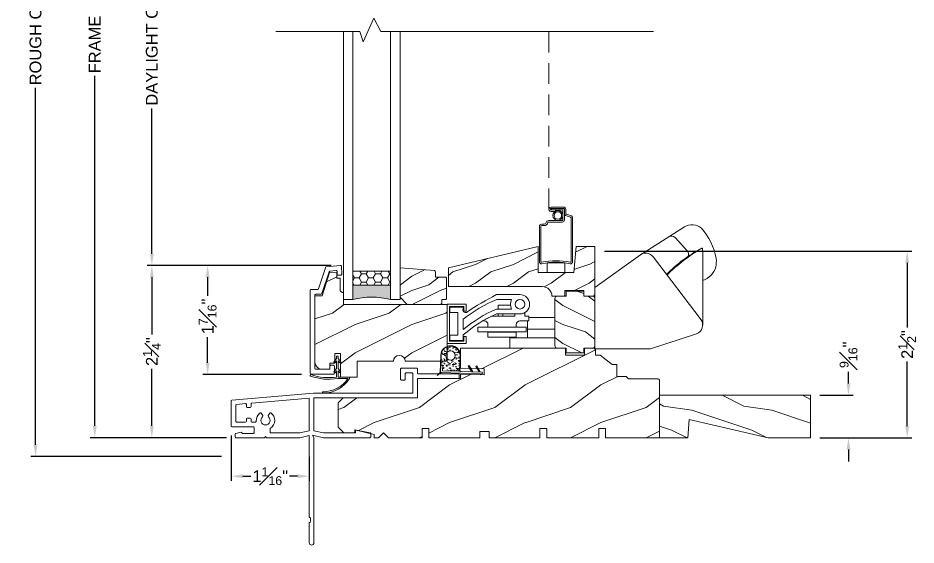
# Model space of a CAD drawing. Extents: x 74.3 to 86.2, y 8.2 to 22.
# Drawn here: x 74.29 to 86.17, y 8.18 to 15.15 of the extents above; entities that cross this region are included whole.
import ezdxf

# ---------------------------------------------------------------- set-up
doc = ezdxf.new("R2010")
doc.units = 0
doc.header["$MEASUREMENT"] = 0
doc.linetypes.add('DASHED', pattern=[0.4144736842105268, 0.2763157894736845, -0.1381578947368423])
doc.layers.get('0').update_dxf_attribs({"linetype": 'CONTINUOUS'})
doc.layers.get('DEFPOINTS').update_dxf_attribs({"linetype": 'CONTINUOUS'})
doc.layers.add('DIM', color=7, linetype='CONTINUOUS', lineweight=13)
doc.layers.add('PRODUCTS', color=7, linetype='CONTINUOUS', lineweight=13)
doc.styles.get("Standard").update_dxf_attribs({"font": 'arial.ttf'})
doc.dimstyles.get("Standard").update_dxf_attribs({"dimscale": 0, "dimtxt": 0.156, "dimasz": 0.156, "dimexe": 0.063, "dimexo": 0.125, "dimgap": 0.05, "dimtad": 0, "dimdec": 4, "dimzin": 0, "dimdsep": 46, "dimlunit": 4, "dimtxsty": 'Standard', "dimcen": 0.09, "dimclrd": 256, "dimclre": 256, "dimclrt": 256, "dimadec": 0, "dimazin": 0, "dimtfac": 0.75, "dimtdec": 4, "dimtix": 1, "dimtofl": 0, "dimtmove": 0, "dimatfit": 1, "dimfxl": 1, "dimfrac": 1, "dimtolj": 1, "dimtzin": 5, "dimarcsym": 0})

# ---------------------------------------------------------------- blocks, each defined once
blk = doc.blocks.new('*D13')
at = {"layer": 'DEFPOINTS', "color": 0, "ltscale": 2, "transparency": 16777216}
for p in [(76.80006267403625, 11.88017942821204), (78.5594366539394, 11.88017942821204), (78.16833810759981, 10.43857770283778)]:
    blk.add_point(p, dxfattribs=at)
at = {"layer": 'DIM', "lineweight": -2, "ltscale": 2, "transparency": 16777216}
for p, q in [((78.4344366539394, 11.88017942821204), (76.73706267403625, 11.88017942821204)), ((76.80006267403625, 11.72417942821204), (76.80006267403625, 11.47766307380888)), ((76.80006267403625, 10.59457770283778), (76.80006267403625, 10.93397821705581)), ((78.04333810759981, 10.43857770283778), (76.73706267403625, 10.43857770283778))]:
    blk.add_line(p, q, dxfattribs=at)
at = {"layer": 'DIM', "ltscale": 2, "transparency": 16777216}
for points in [[(76.77406267403626, 11.72417942821204), (76.82606267403625, 11.72417942821204), (76.80006267403625, 11.88017942821204)], [(76.77406267403626, 10.59457770283778), (76.82606267403625, 10.59457770283778), (76.80006267403625, 10.43857770283778)]]:
    blk.add_solid(points, dxfattribs=at)
at = {"layer": 'DIM', "ltscale": 2, "transparency": 16777216, "insert": (76.80006267403625, 11.20582064543235), "char_height": 0.156, "attachment_point": 5, "rotation": 90}
blk.add_mtext('\\A1;1{\\H0.750000x;\\S7#16;}"', dxfattribs=at)
blk = doc.blocks.new('*D14')
at = {"layer": 'DEFPOINTS', "color": 0, "ltscale": 2, "transparency": 16777216}
for p in [(76.0620543749083, 11.88017942821204), (78.5594366539394, 11.88017942821204), (77.17527149252668, 9.602789243806061)]:
    blk.add_point(p, dxfattribs=at)
at = {"layer": 'DIM', "lineweight": -2, "ltscale": 2, "transparency": 16777216}
for p, q in [((78.4344366539394, 11.88017942821204), (75.9990543749083, 11.88017942821204)), ((76.0620543749083, 11.72417942821204), (76.0620543749083, 10.96788883805544)), ((76.0620543749083, 9.758789243806062), (76.0620543749083, 10.51507983396267)), ((77.05027149252668, 9.602789243806061), (75.9990543749083, 9.602789243806063))]:
    blk.add_line(p, q, dxfattribs=at)
at = {"layer": 'DIM', "ltscale": 2, "transparency": 16777216}
for points in [[(76.0360543749083, 11.72417942821204), (76.0880543749083, 11.72417942821204), (76.0620543749083, 11.88017942821204)], [(76.0360543749083, 9.758789243806062), (76.0880543749083, 9.758789243806062), (76.0620543749083, 9.602789243806061)]]:
    blk.add_solid(points, dxfattribs=at)
at = {"layer": 'DIM', "ltscale": 2, "transparency": 16777216, "insert": (76.0620543749083, 10.74148433600906), "char_height": 0.156, "attachment_point": 5, "rotation": 90}
blk.add_mtext('\\A1;2{\\H0.750000x;\\S1#4;}"', dxfattribs=at)
blk = doc.blocks.new('*D19')
at = {"layer": 'DEFPOINTS', "color": 0, "ltscale": 2, "transparency": 16777216}
for p in [(76.0620543749083, 18.26340207202388), (78.55510030165892, 18.26340207202388), (78.5594366539394, 11.88017942821204)]:
    blk.add_point(p, dxfattribs=at)
at = {"layer": 'DIM', "lineweight": -2, "ltscale": 2, "transparency": 16777216}
for p, q in [((78.43010030165892, 18.26340207202388), (75.9990543749083, 18.26340207202388)), ((76.0620543749083, 18.10740207202388), (76.0620543749083, 16.18431462460637)), ((76.0620543749083, 12.03617942821204), (76.0620543749083, 13.95926687562956)), ((78.4344366539394, 11.88017942821204), (75.9990543749083, 11.88017942821204))]:
    blk.add_line(p, q, dxfattribs=at)
at = {"layer": 'DIM', "ltscale": 2, "transparency": 16777216}
for points in [[(76.0360543749083, 18.10740207202388), (76.0880543749083, 18.10740207202388), (76.0620543749083, 18.26340207202388)], [(76.0360543749083, 12.03617942821204), (76.0880543749083, 12.03617942821204), (76.0620543749083, 11.88017942821204)]]:
    blk.add_solid(points, dxfattribs=at)
at = {"layer": 'DIM', "ltscale": 2, "transparency": 16777216, "insert": (76.0620543749083, 15.07179075011797), "char_height": 0.156, "attachment_point": 5, "rotation": 90}
blk.add_mtext('\\A1;DAYLIGHT OPENING', dxfattribs=at)
blk = doc.blocks.new('*D20')
at = {"layer": 'DEFPOINTS', "color": 0, "ltscale": 2, "transparency": 16777216}
for p in [(75.3069876652365, 20.54075129341202), (77.17183839595195, 20.54075129341202), (77.17527149252668, 9.602789243806061)]:
    blk.add_point(p, dxfattribs=at)
at = {"layer": 'DIM', "lineweight": -2, "ltscale": 2, "transparency": 16777216}
for p, q in [((77.04683839595195, 20.54075129341202), (75.2439876652365, 20.54075129341202)), ((75.3069876652365, 20.38475129341202), (75.3069876652365, 15.76550617561976)), ((75.3069876652365, 9.758789243806063), (75.3069876652365, 14.38739157807542)), ((77.05027149252668, 9.602789243806061), (75.2439876652365, 9.602789243806063))]:
    blk.add_line(p, q, dxfattribs=at)
at = {"layer": 'DIM', "ltscale": 2, "transparency": 16777216}
for points in [[(75.28098766523651, 20.38475129341202), (75.3329876652365, 20.38475129341202), (75.3069876652365, 20.54075129341202)], [(75.28098766523651, 9.758789243806063), (75.3329876652365, 9.758789243806063), (75.3069876652365, 9.602789243806063)]]:
    blk.add_solid(points, dxfattribs=at)
at = {"layer": 'DIM', "ltscale": 2, "transparency": 16777216, "insert": (75.3069876652365, 15.0764488768476), "char_height": 0.156, "attachment_point": 5, "rotation": 90}
blk.add_mtext('\\A1;FRAME SIZE', dxfattribs=at)
blk = doc.blocks.new('*D21')
at = {"layer": 'DEFPOINTS', "color": 0, "ltscale": 2, "transparency": 16777216}
for p in [(74.52323615664405, 21.05210624286078), (76.71986532065726, 21.05210624286078), (77.11027149252673, 9.352789243806061)]:
    blk.add_point(p, dxfattribs=at)
at = {"layer": 'DIM', "lineweight": -2, "ltscale": 2, "transparency": 16777216}
for p, q in [((76.59486532065726, 21.05210624286078), (74.46023615664404, 21.05210624286078)), ((74.52323615664405, 20.89610624286078), (74.52323615664405, 16.17446661218183)), ((74.52323615664405, 9.508789243806063), (74.52323615664405, 14.22843114151334)), ((76.98527149252673, 9.352789243806061), (74.46023615664404, 9.352789243806063))]:
    blk.add_line(p, q, dxfattribs=at)
at = {"layer": 'DIM', "ltscale": 2, "transparency": 16777216}
for points in [[(74.49723615664405, 20.89610624286078), (74.54923615664404, 20.89610624286078), (74.52323615664405, 21.05210624286078)], [(74.49723615664405, 9.508789243806063), (74.54923615664404, 9.508789243806063), (74.52323615664405, 9.352789243806063)]]:
    blk.add_solid(points, dxfattribs=at)
at = {"layer": 'DIM', "ltscale": 2, "transparency": 16777216, "insert": (74.52323615664405, 15.2014488768476), "char_height": 0.156, "attachment_point": 5, "rotation": 90}
blk.add_mtext('\\A1;ROUGH OPENING', dxfattribs=at)
blk = doc.blocks.new('*D23')
at = {"layer": 'DEFPOINTS', "color": 0, "transparency": 16777216}
for p in [(77.11027149252673, 9.757789243805895), (78.14527149252673, 9.475636620362112), (77.11027149252673, 9.093340993578547)]:
    blk.add_point(p, dxfattribs=at)
at = {"layer": 'DIM', "lineweight": -2, "transparency": 16777216}
for p, q in [((77.11027149252673, 9.632789243805895), (77.11027149252673, 9.030340993578546)), ((78.14527149252673, 9.350636620362112), (78.14527149252673, 9.030340993578546)), ((77.26627149252674, 9.093340993578547), (77.37225000548717, 9.093340993578547)), ((77.98927149252673, 9.093340993578547), (77.88329297956629, 9.093340993578547))]:
    blk.add_line(p, q, dxfattribs=at)
at = {"layer": 'DIM', "transparency": 16777216}
for points in [[(77.26627149252674, 9.119340993578547), (77.26627149252674, 9.067340993578547), (77.11027149252673, 9.093340993578547)], [(77.98927149252673, 9.119340993578547), (77.98927149252673, 9.067340993578547), (78.14527149252673, 9.093340993578547)]]:
    blk.add_solid(points, dxfattribs=at)
at = {"layer": 'DIM', "transparency": 16777216, "insert": (77.62777149252673, 9.093340993578547), "char_height": 0.156, "attachment_point": 5}
blk.add_mtext('\\A1;1{\\H0.750000x;\\S1#16;}"', dxfattribs=at)
blk = doc.blocks.new('Frame-Colonial-Horiz Profile-C-WC BLOCK')
at = {"ltscale": 2}
h = blk.add_hatch(dxfattribs=at)
h.set_pattern_fill('WOOD1', color=256)
h.set_pattern_definition([(216.8699, (0.4, 1), (2.999999917824452, 2.000000123263317), [0.5, -4.5]), (206.5651, (1, 0.7), (-0.9999991579409075, -1.000001309396381), [1.118034, -1.118034]), (198.4349, (1, 0.2), (-2.000000434592961, -0.999998403222708), [0.632456, -2.529822])])
edge = h.paths.add_edge_path()
edge.add_line((4.180999999999983, -0.5299997329711923), (3.200000762939453, -0.5299997329711923))
edge.add_line((3.200000762939453, -0.5299997329711923), (3.200000762939453, -0.7839994430541992))
edge.add_line((3.200000762939453, -0.7839994430541992), (2.632000923156738, -0.7839994430541992))
edge.add_line((2.632000923156738, -0.7839994430541992), (2.632000923156738, -0.8439998626709002))
edge.add_line((2.632000923156738, -0.8439998626709002), (2.319191932678223, -0.833076477050783))
edge.add_line((2.319191932678223, -0.833076477050783), (2.316469192504883, -0.9110288619995135))
edge.add_line((2.316469192504883, -0.9110288619995135), (2.632000923156738, -0.9220476150512678))
edge.add_line((2.632000923156738, -0.9220476150512678), (2.632000923156738, -1.187999725341797))
edge.add_line((2.632000923156738, -1.187999725341797), (1.242000579833984, -1.187999725341797))
edge.add_line((1.242000579833984, -1.187999725341797), (1.242000579833984, -1.092999458312988))
edge.add_line((1.242000579833984, -1.092999458312988), (0.9920005798339844, -1.092999458312988))
edge.add_line((0.9920005798339844, -1.092999458312988), (0.9920005798339844, -1.188000679016113))
edge.add_line((0.9920005798339844, -1.188000679016113), (0.8750009536743164, -1.188000679016113))
edge.add_arc((0.8750016473342311, -1.156999848034858), 0.03100083098901623, 179.9999999999996, 269.99871797676815, ccw=False)
edge.add_line((0.8440008163452148, -1.156999848034857), (0.8440008163452148, -1.094000816345213))
edge.add_line((0.8440008163452148, -1.094000816345213), (0.781001091003418, -1.094000816345213))
edge.add_line((0.781001091003418, -1.094000816345213), (0.6260004043579102, -0.9690008163452148))
edge.add_line((0.6260004043579102, -0.9690008163452148), (0.5630006790161133, -0.9690008163452166))
edge.add_line((0.5630006790161133, -0.9690008163452166), (0.5630006790161133, -0.8130006790161133))
edge.add_line((0.5630006790161133, -0.8130006790161133), (0.4380006790161133, -0.8130006790161133))
edge.add_line((0.4380006790161133, -0.8130006790161133), (0.4060001373291016, -0.781001091003418))
edge.add_line((0.4060001373291016, -0.781001091003418), (0.01599884033203125, -0.781001091003418))
edge.add_arc((0.01600021893258508, -0.7650008721302239), 0.01600021893258508, 179.999999999996, 269.9950633179584, ccw=False)
edge.add_line((0, -0.765000872130221), (0, 0))
edge.add_line((0, 0), (0.711359977722168, 0))
edge.add_line((0.711359977722168, 0), (0.711359977722168, -0.1250000000000009))
edge.add_line((0.711359977722168, -0.1250000000000009), (0.7563600540161133, -0.125))
edge.add_line((0.7563600540161133, -0.125), (0.8013601303100586, -0.1250000000000009))
edge.add_line((0.8013601303100586, -0.1250000000000009), (0.8013601303100586, -8.881784197001252e-16))
edge.add_line((0.8013601303100586, -8.881784197001252e-16), (1.490641593933105, -8.881784197001252e-16))
edge.add_line((1.490641593933105, -8.881784197001252e-16), (1.490641593933105, -0.1250000000000009))
edge.add_line((1.490641593933105, -0.1250000000000009), (1.535641670227051, -0.125))
edge.add_line((1.535641670227051, -0.125), (1.580641746520996, -0.1250000000000009))
edge.add_line((1.580641746520996, -0.1250000000000009), (1.580641746520996, -8.881784197001252e-16))
edge.add_line((1.580641746520996, -8.881784197001252e-16), (2.250999999999976, 8.881784197001252e-16))
edge.add_line((2.250999999999976, 8.881784197001252e-16), (2.250999999999976, -0.08200000000000163))
edge.add_line((2.250999999999976, -0.08200000000000163), (2.375999999999976, -0.08200000000000163))
edge.add_line((2.375999999999976, -0.08200000000000163), (2.375999999999976, 0))
edge.add_line((2.375999999999976, 0), (3.049204038146968, 0))
edge.add_line((3.049204038146968, 0), (3.049204038146968, -0.125))
edge.add_line((3.049204038146968, -0.125), (3.09420603814695, -0.125))
edge.add_line((3.09420603814695, -0.125), (3.139204038146971, -0.125))
edge.add_line((3.139204038146971, -0.125), (3.139204038146971, 0))
edge.add_line((3.139204038146971, 0), (3.585000038146973, -8.881784197001252e-16))
edge.add_line((3.585000038146973, -8.881784197001252e-16), (3.649999618530273, -0.06499958038330345))
edge.add_line((3.649999618530273, -0.06499958038330345), (3.714999198913574, 0))
edge.add_line((3.714999198913574, 0), (3.774005889892578, 0))
edge.add_line((3.774005889892578, 0), (3.774005889892578, -0.04599952697753817))
edge.add_line((3.774005889892578, -0.04599952697753817), (4.02900505065918, -0.1040019989013672))
edge.add_line((4.02900505065918, -0.1040019989013672), (4.02900505065918, -0.06400203704833984))
edge.add_line((4.02900505065918, -0.06400203704833984), (4.173004150390625, -0.06400203704833984))
edge.add_line((4.173004150390625, -0.06400203704833984), (4.25, -0.1409978866577166))
edge.add_line((4.25, -0.1409978866577166), (4.25, -0.4609997329711923))
edge.add_line((4.25, -0.4609997329711923), (4.180999999999983, -0.5299997329711923))
blk.add_lwpolyline([(4.180999999999983, -0.5299997329711923), (3.200000762939453, -0.5299997329711923), (3.200000762939453, -0.7839994430541992), (2.632000923156738, -0.7839994430541992), (2.632000923156738, -0.8439998626709002), (2.319191932678223, -0.833076477050783), (2.316469192504883, -0.9110288619995135), (2.632000923156738, -0.9220476150512678), (2.632000923156738, -1.187999725341797), (1.242000579833984, -1.187999725341797), (1.242000579833984, -1.092999458312988), (0.9920005798339844, -1.092999458312988), (0.9920005798339844, -1.188000679016113), (0.8750009536743164, -1.188000679016113, -0.4142070087483077), (0.8440008163452148, -1.156999848034857), (0.8440008163452148, -1.094000816345213), (0.781001091003418, -1.094000816345213), (0.6260004043579102, -0.9690008163452148), (0.5630006790161133, -0.9690008163452166), (0.5630006790161133, -0.8130006790161133), (0.4380006790161133, -0.8130006790161133), (0.4060001373291016, -0.781001091003418), (0.01599884033203125, -0.781001091003418, -0.4141883265214503), (0, -0.7650008721302228), (0, -0.7650008721302228), (0, -0.765000872130221), (0, 0), (0, 1.831867990631508e-15), (0, 0), (0.711359977722168, 0), (0.711359977722168, -0.1250000000000009), (0.7563600540161133, -0.125), (0.8013601303100586, -0.1250000000000009), (0.8013601303100586, -8.881784197001252e-16), (1.490641593933105, -8.881784197001252e-16), (1.490641593933105, -0.1250000000000009), (1.535641670227051, -0.125), (1.580641746520996, -0.1250000000000009), (1.580641746520996, -8.881784197001252e-16), (2.250999999999976, 8.881784197001252e-16), (2.250999999999976, -0.08200000000000163), (2.375999999999976, -0.08200000000000163), (2.375999999999976, 0), (3.049204038146968, 0), (3.049204038146968, -0.125), (3.09420603814695, -0.125), (3.139204038146971, -0.125), (3.139204038146971, 0), (3.585000038146973, -8.881784197001252e-16), (3.649999618530273, -0.06499958038330345), (3.714999198913574, 0), (3.774005889892578, 0), (3.774005889892578, -0.04599952697753817), (4.02900505065918, -0.1040019989013672), (4.02900505065918, -0.06400203704833984), (4.173004150390625, -0.06400203704833984), (4.25, -0.1409978866577166), (4.25, -0.4609997329711923)], format="xyb", close=True)
blk = doc.blocks.new('Weather Strip-Casement Frame-Horiz BLOCK')
h = blk.add_hatch()
h.set_pattern_fill('AR-SAND', color=256, scale=0.03, angle=358, style=0)
h.set_pattern_definition([(35.50000000000004, (0, 0), (0.0001287058654531076, 0.05783545309583213), [0, -0.0456, 0, -0.051, 0, -0.04875]), (5.49999999999998, (0, 0), (0.05601570247242316, 0.08275987721426949), [0, -0.0246, 0, -0.0411, 0, -0.01575]), (325.5, (-0.03687752151700463, 0.00128779142832228), (0.09337326926372597, -0.0030907913232259), [0, -0.015, 0, -0.05399999999999999, 0, -0.07049999999999998]), (315.5000000000001, (-0.03687752151700463, 0.00128779142832228), (0.09104777366855697, 0.02316685809511563), [0, -0.0075, 0, -0.03539999999999999, 0, -0.0405])])
h.paths.add_polyline_path([(0.2755409240598397, -0.0566865145495985, -0.4142811765238232), (0.2868942963937684, -0.04604449500591201), (0.5007796773765847, -0.05298647332921291), (0.4986711208771908, -0.1179520190563785, 0.414213560846989), (0.5083423742942443, -0.1282721226490704), (0.5133381780321997, -0.1284342691272293, -0.384695919187163), (0.5229763117480672, -0.1397525535161108), (0.5191161608726702, -0.2586854862014807, -1), (0.2692479552233635, -0.2505756300751294)])
h.paths.add_polyline_path([(0.3317167342397056, -0.2526069669396271, 1), (0.4566509470457163, -0.2566618985724141, 1)], flags=16)
at = {"linetype": 'Continuous'}
for p, q in [((-0.01713484451943259, -0.01116400191879841), (0, 0)), ((0, 0), (-0.0003799948227083405, -0.01170780628200774)), ((0.5186211583767601, -0.02851748080240668), (0.5704858007411815, 0.01009591897911832)), ((0.5315755215760305, -0.02897323904245042), (0.5717507550123457, 0.008676079122089675)), ((0.57285101892424, 0.009708090928473467), (0.57285101892424, 0.009708090928473467)), ((-0.02858478160862887, -0.02479967528404359), (-0.028487454920338, -0.02180099755358711)), ((-0.01794581775740767, -0.03615044121510635), (0.2599075049186581, -0.04516859726771472)), ((0.5187343943081544, -0.02855646054767647), (-0.0003799948227083405, -0.01170780628200774)), ((0.001043266077971339, -0.03676676107651566), (0.04678706284548184, -0.1169470835372124)), ((0.01803877055743897, -0.0376571086183688), (0.05901203301624491, -0.1094776395898478)), ((0.04678706284548184, -0.1169470835372124), (0.05901203301624491, -0.1094776395898478)), ((0.1018759283642225, -0.04037817225304785), (0.1476197251317046, -0.1205584947137446)), ((0.1188714328436902, -0.04126851979490098), (0.1593951054850891, -0.1123006221808218)), ((0.1476197251317046, -0.1205584947137446), (0.1593951054850891, -0.1123006221808218)), ((0.2705445624267497, -0.05651930132548699), (0.2642513061529144, -0.2504172729212755)), ((0.2692479552233635, -0.2505756300751329), (0.2755409240598397, -0.0566865145495985)), ((0.2868942964161079, -0.04604449500663677), (0.5007796773766131, -0.05298647332921469)), ((0.4986711208771908, -0.1179520190563785), (0.5007796773766131, -0.05298647332921469)), ((0.5236575367555361, -0.1187637138120863), (0.5262446137764414, -0.03905474203541459)), ((0.5315755215760305, -0.02897323904245042), (0.5240916375446432, -0.2595549713293863)), ((0.5315755215760305, -0.02897323904245042), (0.5307645483380554, -0.05395967833876014)), ((0.5315755215760305, -0.02897323904245042), (0.5315755215760305, -0.02897323904245042)), ((0.5033451274545371, -0.1281099293328261), (0.5033451274545371, -0.1281099293328261)), ((0.5033451274545371, -0.1281099293328261), (0.5033451274545371, -0.1281099293328261)), ((0.5133381780321997, -0.1284342691272293), (0.5083423742942443, -0.1282721226490704)), ((0.5191161608726702, -0.2586854862014807), (0.5229738991976944, -0.1398268852464319))]:
    blk.add_line(p, q, dxfattribs=at)
blk.add_circle((0.3941838406427109, -0.2546344327560206), 0.0625)
for centre, radius, start, end in [((0.5708239927321586, 0.009123816489111647), 0.001029250734188283, 334.2138840159004, 109.1826561716313), ((-0.01758831491645196, -0.02515407497124755), 0.01100217609613621, 178.1540815823183, 268.1379128955914), ((-0.01749115082751018, -0.02216040699796906), 0.01100217609613621, 88.14414733362045, 178.1279786468955), ((0.2595514556661271, -0.05616175269300072), 0.01099891982308574, 358.1371227590623, 88.14493747015644), ((0.2865373918191949, -0.05704088066907609), 0.01100217608151632, 88.14102999830592, 178.1542564804967), ((0.5086667993820697, -0.1182764441441932), 0.01000094200221275, 178.1410301146018, 268.1410301146071), ((0.5136618816686394, -0.1184385672065407), 0.01000094200221275, 268.1451658939571, 358.1368943352566), ((0.5150019035829132, -0.03916224876272523), 0.01124322419022564, 0.5478655861878368, 71.2218042436456), ((0.5118904246265288, -0.1394299490447644), 0.01109058009831797, 357.9489235828571, 82.49925894414247), ((0.3941838406427109, -0.2546344327560206), 0.1300009536734751, 178.1410301146068, 358.1410301146068), ((0.3941820580480453, -0.2546305581383077), 0.1249998900189603, 178.1410301146068, 358.1410301146068)]:
    blk.add_arc(centre, radius, start, end, dxfattribs=at)
blk = doc.blocks.new('3574-C-WC-Frame-Horiz Profile BLOCK')
for points in [[(2.402984724077697, 0.4713768997028804, 0.356833230770885), (2.41100000000003, 0.4811779644580678), (2.41100000000003, 0.5179999999995282, 0.4142135623730951), (2.401000000000039, 0.5279999999995191), (2.026000000000437, 0.5279999999995191), (2.01100000000045, 0.5129999999995185), (1.996000000000436, 0.5279999999995191), (1.556990195135768, 0.5279999999995191, 0.04938898902106167), (1.555029033784393, 0.5278058067564295), (1.430999999999983, 0.4992830953351861), (1.430999999999983, 1.583999999998483), (1.425999999999988, 1.583999999998482, -0.4142135623732511), (1.415999999999997, 1.593999999998465), (1.415999999999997, 1.637999999998426, -0.4142135623730951), (1.425999999999988, 1.647999999998417), (1.430999999999983, 1.647999999998417), (1.430999999999983, 1.916999999998145, 0.9999999999989686), (1.369000000000028, 1.916999999998145), (1.369000000000028, 0.5275316216550765), (1.389000000000038, 0.4928906055037032), (1.24400000000017, 0.5279999999995191), (0.6290000000000475, 0.5279999999995191, 0.4142135623730951), (0.6190000000000282, 0.5179999999995211), (0.6190000000000282, 0.474189602343948, 0.3572261466049069), (0.627028940268616, 0.4643857804598461), (0.8071333935417897, 0.4281757554825107, 0.4703402862644739), (0.8190000000000452, 0.4379999999995228), (0.8190000000000452, 0.4659999999995854), (1.24400000000017, 0.4659999999995854), (1.369000000000028, 0.4365037768262248), (1.369000000000028, 3.552713678800501e-15), (0, 0), (0, -0.2539999999999978), (-0.5529999999999973, -0.2539999999999978), (-0.5529999999999973, -0.3159999999999989), (-0.009999999999990905, -0.3159999999999989, -0.4142135623730951), (0, -0.325999999999997), (0, -0.3820000000000014, 0.4142135623730951), (0.01000000000001933, -0.3919999999999995), (0.2140000000000271, -0.3919999999999995, 0.4142135623730951), (0.224000000000018, -0.3820000000000014), (0.2239999999999895, -0.245000000000001, 0.4142135623730951), (0.2139999999999986, -0.235000000000003), (0.171999999999997, -0.235000000000003, 0.4142135623730951), (0.1620000000000061, -0.245000000000001), (0.1620000000000061, -0.3200000000000038, -0.4142135623730951), (0.1520000000000152, -0.3300000000000018), (0.07200000000000273, -0.3300000000000018, -0.4142135623730951), (0.06200000000001182, -0.3200000000000038), (0.0619999999999834, -0.06200000000000117), (1.375999999999976, -0.06199999999999761), (2.456930070967047, 0.03197183553773542, 0.3871887601088211), (2.46599999999998, 0.04192848999574394), (2.46599999999998, 0.3729999999996849, 0.4142135623730951), (2.455999999999989, 0.3829999999996758), (2.171000000000276, 0.3829999999996758, -0.4142135623730951), (2.161000000000286, 0.3929999999996667), (2.161000000000286, 0.4629999999995871, -0.4142135623730951), (2.171000000000276, 0.472999999999578), (2.321000000000112, 0.472999999999578), (2.321000000000112, 0.4670029040022765, 0.4740205020356774), (2.332984724077761, 0.4572018392470891)], [(2.212000000000216, 0.2709999999997912, -0.414213562373095), (2.202000000000226, 0.2809999999997821), (2.202000000000226, 0.3109999999997513, 0.4142135623728869), (2.192000000000235, 0.3209999999997386), (2.142453413800467, 0.3209999999998372, 0.4411354716013522), (2.132494821845768, 0.3100909090906301, -0.2683859989699099), (2.081189860349838, 0.1992133099842057, -0.4406487575380249), (2.066776339070174, 0.2023925468706018), (2.047742346142144, 0.2353603896928558, -0.3563939586925374), (2.050786181759207, 0.2540883117541863, 2.636887572711155), (1.971213818241665, 0.2540883117541934, -0.3563939586924627), (1.974257653858729, 0.2353603896928558), (1.955223660930955, 0.2023925468710237, -0.4406487575338021), (1.940810139651376, 0.1992133099845486, -0.5364849407352452), (1.94630303030354, 0.4024325969504492, 0.2584968720233836), (1.951000000000505, 0.4109106786677437), (1.951000000000505, 0.4559999999995759, 0.4142135623730878), (1.941000000000486, 0.4659999999995756), (1.556990195135768, 0.4659999999995854, 0.04938898902115871), (1.555029033784393, 0.4658058067564887), (1.430999999999983, 0.4379999999996151), (1.430999999999983, 0.00540757209356002), (2.192930070967293, 0.06958098088598419, 0.3871887601088212), (2.202000000000226, 0.07953763534399272), (2.202000000000226, 0.1170240368535111, -0.414213562373095), (2.212000000000245, 0.1270240368535163), (2.254000000000161, 0.1270240368535163, -0.414213562373095), (2.264000000000181, 0.1170240368535111), (2.264000000000181, 0.08719741902147504, 0.4417648538639532), (2.274930070967258, 0.07724076456346651), (2.394930070967092, 0.08845020409147608, 0.3871887601088212), (2.404000000000025, 0.09840685854948461), (2.404000000000053, 0.3109999999997477, 0.4142135623731341), (2.394000000000062, 0.3209999999997404), (2.274000000000171, 0.3209999999997386, 0.414213562373108), (2.264000000000181, 0.3109999999997513), (2.264000000000181, 0.2809999999997821, -0.414213562373095), (2.25400000000019, 0.2709999999997912)]]:
    blk.add_lwpolyline(points, format="xyb", close=True)
blk = doc.blocks.new('Sill Cover Holder-Profile 2544 BLOCK')
at = {"ltscale": 2}
h = blk.add_hatch(dxfattribs=at)
h.set_pattern_fill('WOOD1', color=256, scale=0.5)
h.set_pattern_definition([(216.8699, (0.2, 0.5), (1.499999958912226, 1.000000061631658), [0.25, -2.25]), (206.5651, (0.5, 0.35), (-0.4999995789704538, -0.5000006546981903), [0.559017, -0.559017]), (198.4349, (0.5, 0.1), (-1.000000217296481, -0.499999201611354), [0.316228, -1.264911])])
h.paths.add_polyline_path([(0.382000000000005, 0.6560000000000088, 0.4142135623730684), (0.3509999999999991, 0.6870000000000118), (0.2340000000000373, 0.6870000000000118), (0.2340000000000373, 0.75), (0, 0.75), (0, 0.6870000000000118), (-0.1170000000000511, 0.6870000000000065, 0.4142135623730817), (-0.1480000000000246, 0.6560000000000317), (-0.1480000000000246, 0.03100000000003789, 0.4142135623730107), (-0.1170000000000294, 3.375077994860476e-14), (0, 5.551115123125783e-17), (-1.387778780781446e-17, -0.06299999999998807), (0.2340000000000373, -0.06299999999998829), (0.2340000000000372, 0), (0.3510000000000391, 3.375077994860476e-14, 0.4142135623730375), (0.3820000000000618, 0.03100000000006825)])
at = {"linetype": 'Continuous', "ltscale": 0.25}
blk.add_lwpolyline([(0.2340000000000373, -0.06299999999998818), (0.2340000000000373, 0), (0.3509999999999991, 3.375077994860476e-14, 0.414213562373095), (0.3820000000000618, 0.03100000000003433), (0.382000000000005, 0.6560000000000059, 0.414213562373095), (0.3509999999999991, 0.6870000000000118), (0.2340000000000373, 0.6870000000000118), (0.2340000000000373, 0.75), (0, 0.75), (0, 0.6870000000000118), (-0.1170000000000755, 0.6870000000000065, 0.414213562373095), (-0.1480000000000246, 0.6560000000000059), (-0.1480000000000246, 0.03100000000003433, 0.4142135623730784), (-0.1170000000000186, 3.375077994860476e-14), (0, 0), (0, -0.06299999999998818)], format="xyb", close=True, dxfattribs=at)
blk = doc.blocks.new('Screen-Frame Aluminum BLOCK')
blk.add_lwpolyline([(0.1086269361397569, -0.630270928801167, 0.333390721706602), (0.09435402392884384, -0.6111084533489475), (0.026136456105462, -0.5907202733011445, -0.3343656451637382), (0.01900000000000546, -0.5811390355750348), (0.01900000000000546, -0.003000000000042746, -0.3796156333285436), (0.03000000000000114, 0.007999999999981355, 0.1096236335789763), (0.4080000000000155, 0.007999999999981355, -0.3819406603298541), (0.4190000000000111, -0.003000000000014325), (0.4190000000000111, -0.4664841322398274, -0.3793587876943186), (0.4080000000000155, -0.4774841322398515), (0.3749778618868618, -0.4774841322398515, 0.3879487536236223), (0.3292287432446983, -0.5186501202151987, -0.450039698228427), (0.3222279288151242, -0.5244841322398486), (0.1376269361397533, -0.5244841322398486, 0.428927624524485), (0.1086269361397569, -0.5534841322398449), (0.1086269361397569, -0.6944841322398361, 0.4649657458081206), (0.1176269361397715, -0.7034841322398222), (0.2768601893226048, -0.7034841322398222), (0.2768601893226048, -0.6844841322398452), (0.1276269361397624, -0.6844841322398452), (0.1276269361397624, -0.5434841322398256), (0.3180000000000121, -0.5434841322398256, 0.4500136066845264), (0.3480000000000132, -0.5184841322398483, -0.3297948542621193), (0.3740000000000236, -0.4964841322398286), (0.4080000000000155, -0.4964841322398286, 0.414213562373095), (0.4380000000000166, -0.4664841322398274), (0.4380000000000166, -2.208886081689343e-05, 0.500619868924907), (0.4070486091093528, 0.02696364646840266, -0.1115300309248687), (0.0309559130529351, 0.02698476663633187, 0.4975730943278163), (0, 0), (0, -0.5875874011301505, 0.3314939011365562), (0.01427291221020255, -0.6067498765821426), (0.08249048003466442, -0.6271380566331004, -0.331493901136544), (0.08962693613975148, -0.6367192943590965), (0.0896269361397799, -0.6924841322398549, 0.414213562373095), (0.1196269361397526, -0.7224841322398561), (0.2842279288151133, -0.7224841322398277, 1.054015662654757), (0.2842279288151133, -0.6654841322398397), (0.2262626903878697, -0.6654841322398397), (0.2262626903878697, -0.6844841322398452), (0.285227928815118, -0.6844841322398452, -1.067592559345529), (0.285227928815118, -0.7034841322398222), (0.1186269361397763, -0.7034841322398506, -0.4292392643948575), (0.1086269361397569, -0.6924841322398265)], format="xyb")
at = {"ltscale": 2}
blk.add_circle((0.194261323917658, -0.6122554400368161), 0.06663438777788927, dxfattribs=at)
blk.add_circle((0.194261323917658, -0.6122554400368161), 0.049809)
blk = doc.blocks.new('MAXUM AWNING OPERATOR')
for p, q in [((-3.013258887081918, 0.8831769255406474), (-3.179897791906342, 0.700137561390898)), ((-1.46986912558998, 0.02856413000175451), (-1.46986912558998, 0.02856413000175451)), ((-1.42387088628135, -0.1752039821084281), (-1.078772401769129, -0.1752039821084281)), ((-1.063488618970894, -0.2230426215636072), (-1.063488618970894, -0.3336532735135052)), ((-0.7367724017691444, -0.1610426215636096), (-0.7367724017691444, -0.1301706721790623)), ((-0.6717724017691467, -0.1610426215636096), (-0.6717724017691467, -0.1301706721790623)), ((-1.063488618970894, -0.3336532735135052), (-1.42387088628135, -0.3336532735135052)), ((-0.846772401769158, -0.3672061336672385), (-0.846772401769158, -0.3710426215636033)), ((-0.6037724017691062, -0.3710426215636033), (-0.6037724017691062, -0.3672061336672385))]:
    blk.add_line(p, q)
for points in [[(-3.379304578093581, 0.312708502173729, -0.2577202946065811), (-3.55370391398543, 0.4937619801160853, -0.07113974553753245), (-3.558070043034718, 0.6049510487170213, -0.1375129773870565), (-3.362256881322253, 1.003605915903615, -0.3298243413083082), (-3.137473062153276, 1.021602562683507), (-2.554390233152162, 0.6535201290195065)], [(-3.379304578093581, -0.2769910812595011), (-3.379304578093581, 0.6738862753922437), (-3.377814998073518, 0.7282557070559736, -0.5893186741928219), (-3.363006591339342, 0.7410652962667488, -0.07489935009410063), (-2.90151425557508, 0.3917759224267119)], [(-3.377814998073518, 0.7282557070559736, -0.5709549985502801), (-3.362748321125366, 0.7366010448374087, -0.06396105568055405), (-2.907632346701917, 0.3837489085144288)]]:
    blk.add_lwpolyline(points, format="xyb")
for points in [[(-3.3576982823962, -0.2067433630717286), (-2.726409821136599, 0.6215151829572623, -0.4082745258429494), (-2.554390233152162, 0.6535201290194781), (-1.953868844010969, 0.2203168212119468), (-1.953868844010969, -0.5913124235576728), (-2.688830248641864, -0.5913124235576728), (-3.297140594902999, -0.3944222341274948, -0.4885550661788315)], [(-0.2117740892974211, -0.06144398305512766, -0.7290460402936123), (-0.2561438154529014, -0.1090813047820376, 0.03077153407979745), (-0.6507724017691316, 0.1248293278209616), (-0.9622724017691553, 0.1248293278209616, 0.9999999999999999), (-0.9622724017691553, -0.1301706721790623), (-0.6507724017691316, -0.1301706721790623, -0.07451965804099611), (-0.2117740892974211, -0.4076768028740076), (-0.211774089297478, -0.4810041470925768), (-0.03377408929748071, -0.4810041470925768), (-0.03377408929748071, -0.4110041470925836), (-0.141774089297428, -0.4110041470925836), (-0.141774089297428, -0.1115682770942925), (-0.03377408929748071, -0.1115682770942925), (-0.03377408929748071, -0.04156827709428512), (-0.211774089297478, -0.04156827709428512)], [(-0.2117740892974211, -0.2011323406368462, 0.07152224387999521), (-0.6537504720819811, 0.05982932782094963), (-0.8511418479146187, 0.05982932782094963, -0.261911138328572), (-0.8511418479146187, -0.06517067217906458), (-0.6507724017691316, -0.06517067217906458, -0.07213813309734822), (-0.2117740892974211, -0.3363851124304489)], [(-0.9117724017690989, -0.3060426215635914), (-0.9117724017691557, -0.2730426215635902, 0.414213562373095), (-0.9617724017691671, -0.223042621563593), (-1.078772401769129, -0.223042621563593), (-1.078772401769129, -0.1610426215635954), (-1.024772401769155, -0.1610426215635954), (-1.024772401769155, -0.1138012260335159, 0.1287836414149484), (-0.9622724017691553, -0.1301706721790481), (-0.8939381009626004, -0.1301706721790481), (-0.8939381009626004, -0.1610426215635954), (-0.5844787813783228, -0.1610426215635954, -0.01866440338265577), (-0.4693567507420084, -0.223042621563593), (-0.4887724017690971, -0.223042621563593, 0.414213562373095), (-0.5387724017691653, -0.2730426215635902), (-0.5387724017691653, -0.3060426215635914), (-0.846772401769158, -0.3060426215635914)]]:
    blk.add_lwpolyline(points, format="xyb", close=True)
for points in [[(-0.02999999999997272, -0.02999999999998693), (-0.2199999999999136, -0.03000000000000114), (-0.2199999999999704, -0.09399999999999409), (-0.25, -0.09399999999999409), (-0.25, 0), (0, 0), (7.624391514582385e-06, -0.5214358699982853), (-0.25, -0.5214358699982853), (-0.25, -0.4274358699982912), (-0.2199999999999704, -0.4274358699982912), (-0.2199999999999704, -0.4914358699982841), (-0.02999999999997272, -0.4914358699982841)], [(-0.9117724017690989, -0.3710426215636033), (-0.5387724017691653, -0.3710426215636033), (-0.5387724017691653, -0.4360426215636011), (-0.9117724017690989, -0.4360426215636011), (-0.9117724017690989, -0.3710426215636033)]]:
    blk.add_lwpolyline(points, close=True)
for points in [[(-0.6717724017691467, -0.06517067217906458), (-0.6717724017691467, -0.0121706721790531), (-0.8351268159236156, -0.0121706721790531)], [(-1.063488618970894, -0.4442639254634031), (-1.063488618970894, -0.2230426215636072)], [(-1.045655112529801, -0.3672061336672954), (-0.4048896910084636, -0.3672061336672243), (-0.4048896910084636, -0.3060426215636056), (-1.045655112529801, -0.3060426215636056), (-1.045655112529801, -0.3672061336672243)], [(-0.8281491461428914, -0.5819581393712152), (-0.8281491461428914, -0.4442639254634031), (-1.42387088628135, -0.4442639254634031)]]:
    blk.add_lwpolyline(points)
blk.add_circle((-0.9622724017691553, -0.002670672179064582), 0.06250000000000178)
for centre, radius, start, end in [((-2.966376112886564, 0.8283457649611368), 0.0721418788689807, 59.97746116920202, 130.5317294380858), ((-3.128738495791936, 0.6592352256909582), 0.06550018812670363, 141.3573373386989, 202.2912759802388)]:
    blk.add_arc(centre, radius, start, end)
blk = doc.blocks.new('Sash-Profile-C-WC Narrow BLOCK')
at = {"ltscale": 2}
h = blk.add_hatch(dxfattribs=at)
h.set_pattern_fill('WOOD1', color=256, scale=0.75, style=0)
h.set_pattern_definition([(216.8699, (0.3, 0.75), (2.249999938368339, 1.500000092447488), [0.375, -3.375]), (206.5651, (0.75, 0.5249999999999999), (-0.7499993684556807, -0.7500009820472855), [0.8385255, -0.8385255]), (198.4349, (0.75, 0.15), (-1.500000325944721, -0.749998802417031), [0.474342, -1.8973665])])
edge = h.paths.add_edge_path()
edge.add_line((-0.375, -0.326000000000036), (-0.3749999999999716, -0.4822504272460861))
edge.add_line((-0.3749999999999716, -0.4822504272460861), (-0.3597188162640634, -0.4822504272460861))
edge.add_line((-0.3597188162640634, -0.4822504272460861), (-0.3347188162640578, -0.5072504272460634))
edge.add_line((-0.3347188162640578, -0.5072504272460634), (-0.3347188162640578, -0.6739999999999924))
edge.add_line((-0.3347188162640578, -0.6739999999999924), (-0.2899999999999636, -0.6739999999999924))
edge.add_line((-0.2899999999999636, -0.6739999999999924), (-0.2899999999999636, -0.7537784979566737))
edge.add_line((-0.2899999999999636, -0.7537784979566737), (-0.1938173452905971, -0.7463158852398095))
edge.add_line((-0.1938173452905971, -0.7463158852398095), (-0.09399999999996567, -0.4390000000000072))
edge.add_line((-0.09399999999996567, -0.4390000000000072), (2.842170943040401e-14, -0.4390000000000072))
edge.add_line((2.842170943040401e-14, -0.4390000000000072), (0, 0.4390000000000072))
edge.add_arc((-0.09399999999999673, 0.4390000000000045), 0.09399999999999673, 1.624113028832491e-12, 89.9999999999984)
edge.add_line((-0.09399999999999409, 0.5330000000000013), (-0.1949999999999648, 0.5330000000000013))
edge.add_line((-0.1949999999999648, 0.5330000000000013), (-0.1949999999999648, 0.4529999999999887))
edge.add_line((-0.1949999999999648, 0.4529999999999887), (-0.2609999999999673, 0.4529999999999887))
edge.add_line((-0.2609999999999673, 0.4529999999999887), (-0.2609999999999673, 0.3229999999999933))
edge.add_line((-0.2609999999999673, 0.3229999999999933), (-0.3359999999999559, 0.3229999999999933))
edge.add_line((-0.3359999999999559, 0.3229999999999933), (-0.3359999999999559, 0.6350000000000051))
edge.add_line((-0.3359999999999559, 0.6350000000000051), (-0.5569999999999595, 0.6350000000000051))
edge.add_line((-0.5569999999999595, 0.6350000000000051), (-0.5569999999999595, 0.4260000000000019))
edge.add_line((-0.5569999999999595, 0.4260000000000019), (-1.037000000000035, 0.4260000000000019))
edge.add_arc((-1.115000000000038, 0.4260000000000019), 0.07800000000000296, -180, 0, ccw=False)
edge.add_line((-1.19300000000004, 0.4260000000000019), (-1.717999999999989, 0.4260000000000304))
edge.add_arc((-1.717999999999995, 0.3940000000000249), 0.03200000000000541, 89.99999999999046, 180.0000000000094)
edge.add_line((-1.75, 0.3940000000000197), (-1.749999999999972, -0.3260000000000076))
edge.add_line((-1.749999999999972, -0.3260000000000076), (-0.375, -0.326000000000036))
at = {"linetype": 'Continuous'}
blk.add_lwpolyline([(-0.375, -0.326000000000036), (-0.3749999999999716, -0.4822504272460861), (-0.3597188162640634, -0.4822504272460861), (-0.3347188162640578, -0.5072504272460634), (-0.3347188162640578, -0.6739999999999924), (-0.2899999999999636, -0.6739999999999924), (-0.2899999999999636, -0.7537784979566737), (-0.1938173452905971, -0.7463158852398095), (-0.09399999999996567, -0.4390000000000072), (2.842170943040401e-14, -0.4390000000000072), (0, 0.4390000000000072, 0.4142135623730786), (-0.09399999999999409, 0.5330000000000013), (-0.1949999999999648, 0.5330000000000013), (-0.1949999999999648, 0.4529999999999887), (-0.2609999999999673, 0.4529999999999887), (-0.2609999999999673, 0.3229999999999933), (-0.3359999999999559, 0.3229999999999933), (-0.3359999999999559, 0.6350000000000051), (-0.5569999999999595, 0.6350000000000051), (-0.5569999999999595, 0.4260000000000019), (-1.037000000000035, 0.4260000000000019, -1), (-1.19300000000004, 0.4260000000000019), (-1.717999999999989, 0.4260000000000304, 0.4142135623731917), (-1.75, 0.3940000000000197), (-1.749999999999972, -0.3260000000000076)], format="xyb", close=True, dxfattribs=at)
blk = doc.blocks.new('3566-Sash-Narrow BLOCK')
blk.add_lwpolyline([(-0.1452602907973528, -0.8588859472698935), (-0.1443570350916161, -0.8588072347461875), (-0.3381236048428207, -0.8756926589046614, -0.4203264625170721), (-0.3489816609256025, -0.8664506203914115), (-0.3562143223697944, -0.7630187429303845, -0.4348123749609328), (-0.3402866417665109, -0.745938396628155), (-0.3102762109102741, -0.745938396628155, -0.3939104756149421), (-0.2943485303069906, -0.7607911990779002), (-0.2916685941539754, -0.7991160715913601, 0.4203264625170764), (-0.2808105380711936, -0.8083581101046136), (-0.1972215707850182, -0.800266544044927, 0.2965835828286902), (-0.188713746331473, -0.7934825905182947), (-0.09255150775646825, -0.5042889654842106, -0.3230253044241456), (-0.08308218158319391, -0.497458582901853), (-0.00997910898499299, -0.4974585829018565, 0.4142135623731037), (0, -0.4874794739168635), (0, 0.4874794739168635, 0.4142135623730951), (-0.00997910898499299, 0.497458582901853), (-0.1856114271208753, 0.497458582901853, 0.4142135623730993), (-0.1955905361058399, 0.4874794739168635), (-0.1955905361058399, 0.4605358796573853, -0.4142135623731004), (-0.2115571104818343, 0.4445693052813979), (-0.2414944374368133, 0.4445693052813979, -0.4142135623730869), (-0.2574610118128078, 0.4605358796573853), (-0.2574610118128078, 0.5493499496238137, -0.4142135623731037), (-0.2474819028278148, 0.5593290586088031), (0.0518913667219465, 0.5593290586088031, -0.4142135623730951), (0.06187047570693949, 0.5493499496238137), (0.06187047570693949, -0.5493499496238137, -0.4142135623730951), (0.0518913667219465, -0.5593290586088031), (-0.03845600471200328, -0.5593290586088031, 0.328454825572407), (-0.04798532591232174, -0.5663459634152588)], format="xyb", close=True)
blk = doc.blocks.new('Glazing Bead-2227-Casement BLOCK')
at = {"ltscale": 2}
h = blk.add_hatch(dxfattribs=at)
h.set_pattern_fill('WOOD1', color=256, scale=0.375)
h.set_pattern_definition([(216.8699, (0.15, 0.375), (1.124999969184169, 0.7500000462237438), [0.1875, -1.6875]), (206.5651, (0.375, 0.2625), (-0.3749996842278404, -0.3750004910236427), [0.41926275, -0.41926275]), (198.4349, (0.375, 0.07500000000000001), (-0.7500001629723605, -0.3749994012085155), [0.237171, -0.9486832500000001])])
h.paths.add_polyline_path([(5.551115123125783e-17, 0.3909999999999982), (-0.09399999999999409, 0.4849999999999994), (-0.5350000000000072, 0.4849999999999994, 0.4142135623730951), (-0.5510000000000161, 0.4689999999999905), (-0.5510000000000161, 0.421999999999997), (-0.5980000000000096, 0.421999999999997, 0.4142135623730951), (-0.6140000000000043, 0.4060000000000024), (-0.6140000000000043, 0.1409999999999947, 0.4142135623730951), (-0.5980000000000096, 0.125), (-0.4689999999999941, 0.125), (-0.4689999999999941, 0.05484215458977448, 0.3923998367047263), (-0.4541996214292116, 0.03888718958114623), (0, 5.551115123125783e-17)])
blk.add_lwpolyline([(-0.5980000000000132, 0.421999999999997), (-0.5510000000000161, 0.421999999999997), (-0.5510000000000161, 0.4690000000000012, -0.414213562373095), (-0.5349999999999966, 0.4849999999999994), (-0.09399999999999409, 0.4849999999999994), (0, 0.3909999999999982), (0, 0), (-0.4541996214292112, 0.03888718958114623, -0.3923998367046706), (-0.4689999999999941, 0.05484215458977104), (-0.4689999999999941, 0.125), (-0.5980000000000132, 0.125, -0.414213562373095), (-0.6140000000000043, 0.1409999999999982), (-0.6140000000000043, 0.4059999999999988, -0.414213562373095)], format="xyb", close=True)
blk = doc.blocks.new('C-WC-Sash WS BLOCK')
at = {"linetype": 'Continuous'}
blk.add_lwpolyline([(0.1695594787597656, 0), (0.1695594787597656, -0.08043418959009063), (0.1910781860351562, -0.05503368377685458), (0.2069091796875, -0.06725406646728516), (0.1695613861083984, -0.1113424301147452), (0.1695613861083984, -0.2140903472900391), (0.1910781860351562, -0.1886920928955078), (0.2069091796875, -0.2009124755859375), (0.1695613861083984, -0.2450008392333984), (0.1695613861083984, -0.2750015258789062), (0.1495609283447266, -0.2750015258789062), (0.1495609283447266, -0.2450008392333984), (0.112213134765625, -0.2009124755859375), (0.1280441284179688, -0.1886920928955078), (0.1495609283447266, -0.21409034729004), (0.1495609283447266, -0.1113424301147479), (0.112213134765625, -0.06725406646728427), (0.1280441284179688, -0.05503368377685458), (0.1495609283447266, -0.0804319381713885), (0.1495609283447266, -8.881784197001252e-16), (0, 0), (0, 0.01899909973144531, -0.2689186551245049), (0.3458986282348633, 0.2095889474290482, -0.8383699535702687), (0.3513813018798828, 0.1949071313279731, 0.2502957280725493), (0.02000045776367188, 0.01899909973144531), (0.158787727355957, 0.01899909973144531, -0.1315983022414413), (0.5167245864868164, -0.01290893554687411, -0.6866385704411319), (0.5112552642822266, -0.03154945373535156, 0.1242058799348433)], format="xyb", close=True, dxfattribs=at)
blk = doc.blocks.new('*D24')
at = {"layer": 'DEFPOINTS', "color": 0, "transparency": 16777216}
for p in [(81.92427856859955, 12.06978951083438), (86.05542949349238, 12.06978951083438), (84.77627225539182, 9.600789510834389)]:
    blk.add_point(p, dxfattribs=at)
at = {"layer": 'DIM', "lineweight": -2, "transparency": 16777216}
for p, q in [((82.04927856859955, 12.06978951083438), (86.11842949349239, 12.06978951083438)), ((86.05542949349238, 11.91378951083438), (86.05542949349238, 11.05997811929277)), ((86.05542949349238, 9.75678951083439), (86.05542949349238, 10.61060090237599)), ((84.90127225539182, 9.600789510834389), (86.11842949349239, 9.600789510834389))]:
    blk.add_line(p, q, dxfattribs=at)
at = {"layer": 'DIM', "transparency": 16777216}
for points in [[(86.02942949349239, 11.91378951083438), (86.08142949349238, 11.91378951083438), (86.05542949349238, 12.06978951083438)], [(86.02942949349239, 9.75678951083439), (86.08142949349238, 9.75678951083439), (86.05542949349238, 9.600789510834389)]]:
    blk.add_solid(points, dxfattribs=at)
at = {"layer": 'DIM', "transparency": 16777216, "insert": (86.05542949349238, 10.8352895108344), "char_height": 0.156, "attachment_point": 5, "rotation": 90}
blk.add_mtext('\\A1;2{\\H0.750000x;\\S1#2;}"', dxfattribs=at)
blk = doc.blocks.new('*D29')
at = {"layer": 'DEFPOINTS', "color": 0, "ltscale": 2, "transparency": 16777216}
for p in [(84.77627225539182, 10.16377731574961), (84.77627225539182, 9.600777315788505), (85.27862708901468, 9.600777315788505)]:
    blk.add_point(p, dxfattribs=at)
at = {"layer": 'DIM', "lineweight": -2, "ltscale": 2, "transparency": 16777216}
for p, q in [((85.27862708901468, 10.31977731574961), (85.27862708901468, 10.47577731574962)), ((84.90127225539182, 10.16377731574961), (85.34162708901468, 10.16377731574961)), ((84.90127225539182, 9.600777315788505), (85.34162708901468, 9.600777315788505)), ((85.27862708901468, 9.444777315788505), (85.27862708901468, 9.288777315788506))]:
    blk.add_line(p, q, dxfattribs=at)
at = {"layer": 'DIM', "ltscale": 2, "transparency": 16777216}
for points in [[(85.25262708901468, 10.31977731574961), (85.30462708901467, 10.31977731574961), (85.27862708901468, 10.16377731574961)], [(85.25262708901468, 9.444777315788505), (85.30462708901467, 9.444777315788505), (85.27862708901468, 9.600777315788505)]]:
    blk.add_solid(points, dxfattribs=at)
at = {"layer": 'DIM', "ltscale": 2, "transparency": 16777216, "insert": (85.27862708901468, 10.69948161315754), "char_height": 0.156, "attachment_point": 5, "rotation": 90}
blk.add_mtext('\\A1;{\\H1x;{\\H0.750000x;\\S9#16;}"}', dxfattribs=at)
blk = doc.blocks.new('Sill Cover-NEW BLOCK')
h = blk.add_hatch()
h.set_pattern_fill('WOOD1', color=256, scale=0.5, style=0)
h.set_pattern_definition([(323.1301, (33.45350431179293, -87.20622585345053), (-1.499999958912226, 1.000000061631658), [0.25, -2.25]), (333.4349, (33.15350431179293, -87.35622585345054), (0.4999995789704538, -0.5000006546981903), [0.559017, -0.559017]), (341.5651, (33.15350431179293, -87.60622585345054), (1.000000217296481, -0.499999201611354), [0.316228, -1.264911])])
h.paths.add_polyline_path([(0.6020000000000039, 0.6560000000000201), (1.790000000000006, 0.3750000000000142), (1.790000000000006, 0.1250000000000142), (0.5469999999999686, 0.125, 0.4142135623730284), (0.421999999999997, 0), (0.25, 1.4210854715202e-14), (0.25, 0.07400000000001228), (0, 0.07400000000001228), (0, -1.4210854715202e-14), (-0.114001053405886, -2.842170943040401e-14), (-0.1169999999999902, 0, -0.2895330852531841), (-0.1450010534058634, 0.01769808253817473), (-0.1450010534058634, 0.1775501407727518), (-0.1479999999999961, 0.1797135168123134), (-0.1479999999999961, 0.6560000000000059), (0.1020000000000039, 0.6560000000000059), (0.1330000000000098, 0.3119999999999976), (0.6020000000000039, 0.3119999999999976)])
at = {"ltscale": 2}
blk.add_lwpolyline([(-0.1479999999999961, 0.03100000000000591), (-0.1479999999999961, 0.6560000000000059), (-0.1479999999999961, 0.6560000000000059, 0.9829662919728277), (-0.1479999999999961, 0.6560000000000059), (-0.1479999999999961, 0.6560000000000059), (0.1020000000000039, 0.6560000000000059), (0.1330000000000098, 0.3120000000000118), (0.6020000000000039, 0.3120000000000118), (0.6020000000000039, 0.6560000000000059), (1.790000000000006, 0.375), (1.790000000000006, 0.125), (0.5469999999999686, 0.125, 0.414213562373095), (0.4219999999999686, 0), (0.421999999999997, 0), (0.25, 0), (0.25, 0.07400000000001228), (0, 0.07400000000001228), (0, 0), (-0.1169999999999902, 0, -0.414213562373095)], format="xyb", close=True, dxfattribs=at)

msp = doc.modelspace()

# ---------------------------------------------------------------- hatches: boundary and pattern name
at = {"layer": 'PRODUCTS'}
h = msp.add_hatch(dxfattribs=at)
h.set_pattern_fill('HONEY', color=256, scale=0.5, style=0)
h.set_pattern_definition([(0, (11.99142632696858, -10.15099759542515), (0.09375, 0.0541265875), [0.0625, -0.125]), (120, (11.99142632696858, -10.15099759542515), (-0.09374999979516123, 0.05412658785479114), [0.06249999999999982, -0.1249999999999996]), (59.99999999999999, (11.99142632696858, -10.15099759542515), (2.048387640063432e-10, 0.1082531753547911), [-0.125, 0.0625])])
h.paths.add_polyline_path([(78.72039495507518, 11.62111946664909), (79.22037338977812, 11.62111946664909), (79.22037338977812, 11.80498308727807), (78.72039495507518, 11.80498308727807)])
h = msp.add_hatch(color=254, dxfattribs=at)
edge = h.paths.add_edge_path()
edge.add_arc((78.97038843755747, 10.50353899647918), 0.9586192239038176, 434.8838102439797, 465.1175495350809, ccw=False)
edge.add_line((79.22037457679967, 11.42898902031881), (79.22037029384678, 11.6211262741232))
edge.add_line((79.22037029384678, 11.6211262741232), (78.72037554824233, 11.62111946638483))
edge.add_line((78.72037554824233, 11.62111946638483), (78.7203803350305, 11.42898308723171))
at = {"layer": 'PRODUCTS', "ltscale": 2}
h = msp.add_hatch(dxfattribs=at)
h.set_pattern_fill('WOOD1', color=256, scale=0.75, angle=315, style=0)
h.set_pattern_definition([(351.8698999999999, (355.9518040410696, -114.6080739635582), (-2.651650451239633, 0.5303299769395008), [0.3749999999999994, -3.374999999999996]), (341.5651, (355.7927050153026, -114.1307768862572), (1.060660419622846, 1.140981565431749e-06), [0.8385254999999998, -0.8385254999999998]), (333.4349, (356.0578700582475, -113.8656118433123), (1.590989641328416, -0.5303311631866723), [0.4743419999999991, -1.897366499999996])])
h.paths.add_polyline_path([(84.77627225539182, 10.16378951083438), (84.77627225539182, 9.600789510834275), (84.21427225546604, 9.600789510834389), (83.17231801144187, 9.841343602387852), (83.15127225546605, 9.600789510834389), (82.77627225546605, 9.600789510834389), (82.77627568838246, 10.16378951083438)])

# ---------------------------------------------------------------- linework, layer by layer
at = {"layer": 'PRODUCTS', "linetype": 'DASHED'}
msp.add_line((81.31413416097554, 12.62435332361532), (81.31413416097554, 14.9772531221875), dxfattribs=at)
at = {"layer": 'PRODUCTS', "ltscale": 2}
msp.add_lwpolyline([(82.69911709129588, 14.9772531221875), (79.08985942118909, 14.9772531221875), (78.99872296751528, 15.1542062442366), (78.85643192982809, 14.84085629504017), (78.81289602490426, 14.97725312218728), (77.70214029477324, 14.9772531221875)], dxfattribs=at)
at = {"layer": 'PRODUCTS', "linetype": 'Continuous'}
for points in [[(78.59540987670161, 14.97725312218732), (78.59540979339086, 11.42898722338772), (78.72040224808548, 11.42898490580718), (78.72040418108537, 14.9772531221873)], [(79.34538078270072, 14.9772531221875), (79.34537278973876, 11.42898449553947), (79.2203803350305, 11.42898308723171), (79.22038647831072, 14.9772531221875)]]:
    msp.add_lwpolyline(points, dxfattribs=at)
at = {"layer": 'PRODUCTS'}
for points in [[(81.52637266403055, 11.91614812967414), (81.29118447316866, 11.91614812967414), (81.29118447316866, 11.78778923617621), (81.52637266403055, 11.78778923617621)], [(78.72039495507518, 11.62111946664909), (79.22037338977812, 11.62111946664909), (79.22037338977812, 11.80498308727807), (78.72039495507518, 11.80498308727807)], [(82.77627225546617, 10.16378951083438), (84.77627225539182, 10.16377731574961), (84.77627225539182, 9.600777315749625), (84.21427225546616, 9.600789510834389), (83.17231801144187, 9.841343602387852), (83.15127225546617, 9.600789510834389), (82.77627225546617, 9.600789510834389)]]:
    msp.add_lwpolyline(points, close=True, dxfattribs=at)
at = {"layer": 'PRODUCTS', "linetype": 'Continuous'}
msp.add_lwpolyline([(78.7203803350305, 11.42898308723171, -0.1326901942825107), (79.22037457679967, 11.42898902031881), (79.22037029384678, 11.6211262741232), (78.72037554824233, 11.62111946638483), (78.7203803350305, 11.42898308723171)], format="xyb", close=True, dxfattribs=at)

# ---------------------------------------------------------------- block references
at = {"layer": 'PRODUCTS', "rotation": 180}
msp.add_blockref('Screen-Frame Aluminum BLOCK', (81.6284015361763, 11.93036919137548), dxfattribs=at)
at = {"layer": 'PRODUCTS', "color": 3, "xscale": -1}
for name, p in [('MAXUM AWNING OPERATOR', (79.97040979775171, 11.36974805456352)), ('Sill Cover-NEW BLOCK', (81.77627856859955, 11.4757892361762)), ('Sill Cover Holder-Profile 2544 BLOCK', (81.77627856859955, 10.78878923617619))]:
    msp.add_blockref(name, p, dxfattribs=at)
at = {"layer": 'PRODUCTS', "color": 3, "rotation": 180}
for name, p in [('3566-Sash-Narrow BLOCK', (78.22040979339086, 11.00444580628954)), ('Sash-Profile-C-WC Narrow BLOCK', (78.22040979339086, 11.03998722338769)), ('Glazing Bead-2227-Casement BLOCK', (79.34537295896492, 11.85101434897284)), ('Frame-Colonial-Horiz Profile-C-WC BLOCK', (82.77627225546617, 9.600789510834389)), ('C-WC-Sash WS BLOCK', (78.67645149446601, 10.40498722338768)), ('3574-C-WC-Frame-Horiz Profile BLOCK', (79.57627149252671, 10.13078924380558))]:
    msp.add_blockref(name, p, dxfattribs=at)
at = {"layer": 'PRODUCTS', "lineweight": 5, "rotation": 180}
msp.add_blockref('Weather Strip-Casement Frame-Horiz BLOCK', (80.40845421927868, 10.43507139787143), dxfattribs=at)

# ---------------------------------------------------------------- dimensions: what is measured, and where the dimension line sits
at = {"layer": 'DIM', "ltscale": 2}
for base, p1, p2, angle, text, picture, middle in [((74.52323615664405, 21.05210624286078), (77.11027149252673, 9.352789243806061), (76.71986532065726, 21.05210624286078), 90, 'ROUGH OPENING', '*D21', (74.52323615664405, 15.2014488768476)), ((75.3069876652365, 20.54075129341202), (77.17527149252668, 9.602789243806061), (77.17183839595195, 20.54075129341202), 90, 'FRAME SIZE', '*D20', (75.3069876652365, 15.0764488768476)), ((85.27862708901468, 9.600777315788505), (84.77627225539182, 10.16377731574961), (84.77627225539182, 9.600777315788505), 270, '{\\H1x;<>}', '*D29', (85.27862708901468, 10.69948161315754))]:
    dim = msp.add_linear_dim(base=base, p1=p1, p2=p2, angle=angle, text=text, dimstyle='Standard', override={"dimscale": 1}, dxfattribs=at)
    dim.commit()
    dim.dimension.update_dxf_attribs({"geometry": picture, "text_midpoint": middle, "dimtype": 160})
dim = msp.add_linear_dim(base=(76.0620543749083, 18.26340207202388), p1=(78.5594366539394, 11.88017942821204), p2=(78.55510030165892, 18.26340207202388), angle=90, text='DAYLIGHT OPENING', dimstyle='Standard', override={"dimscale": 1}, dxfattribs=at)
dim.commit()
dim.dimension.update_dxf_attribs({"geometry": '*D19', "text_midpoint": (76.0620543749083, 15.07179075011797)})
at = {"layer": 'DIM'}
dim = msp.add_linear_dim(base=(86.05542949349238, 12.06978951083438), p1=(84.77627225539182, 9.600789510834389), p2=(81.92427856859955, 12.06978951083438), angle=90, dimstyle='Standard', override={"dimscale": 1}, dxfattribs=at)
dim.commit()
dim.dimension.update_dxf_attribs({"geometry": '*D24', "text_midpoint": (86.05542949349238, 10.8352895108344)})
at = {"layer": 'DIM', "ltscale": 2}
dim = msp.add_linear_dim(base=(76.0620543749083, 11.88017942821204), p1=(77.17527149252668, 9.602789243806061), p2=(78.5594366539394, 11.88017942821204), angle=90, dimstyle='Standard', override={"dimscale": 1}, dxfattribs=at)
dim.commit()
dim.dimension.update_dxf_attribs({"geometry": '*D14', "text_midpoint": (76.0620543749083, 10.74148433600906)})
dim = msp.add_linear_dim(base=(76.80006267403625, 11.88017942821204), p1=(78.16833810759981, 10.43857770283778), p2=(78.5594366539394, 11.88017942821204), angle=90, dimstyle='Standard', override={"dimscale": 1}, dxfattribs=at)
dim.commit()
dim.dimension.update_dxf_attribs({"geometry": '*D13', "text_midpoint": (76.80006267403625, 11.20582064543235), "dimtype": 160})
at = {"layer": 'DIM'}
dim = msp.add_linear_dim(base=(77.11027149252673, 9.093340993578547), p1=(78.14527149252673, 9.475636620362112), p2=(77.11027149252673, 9.757789243805895), dimstyle='Standard', override={"dimscale": 1}, dxfattribs=at)
dim.commit()
dim.dimension.update_dxf_attribs({"geometry": '*D23', "text_midpoint": (77.62777149252673, 9.093340993578547)})

doc.saveas('drawing.dxf')
